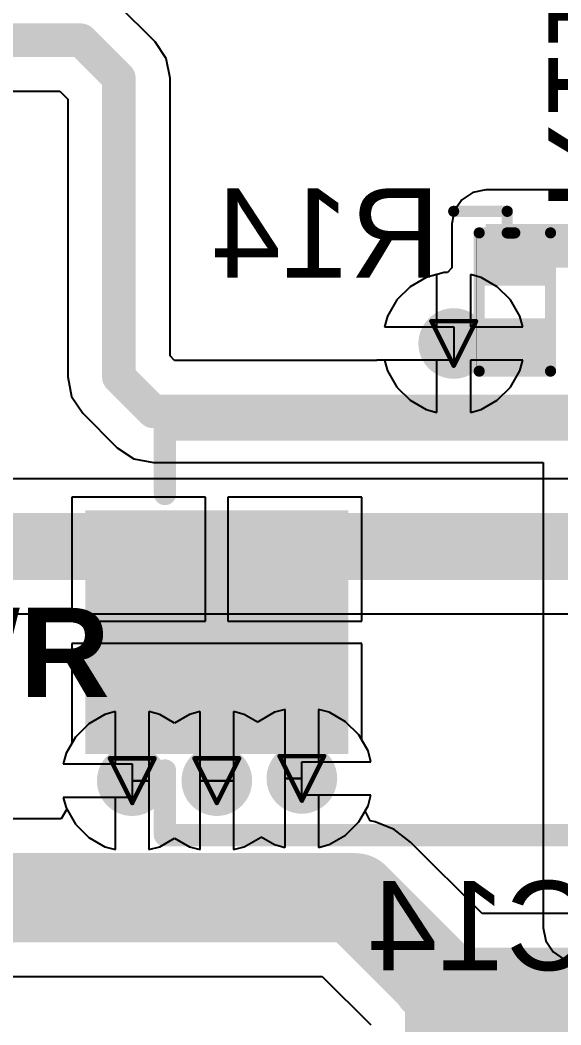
# Model space of a CAD drawing. Header units: inches. Extents: x -21 to 276, y -5 to 220.
# Drawn here: x 4.06 to 10.21, y 33.31 to 44.75 of the extents above; entities that cross this region are included whole.
import ezdxf

# ---------------------------------------------------------------- set-up
doc = ezdxf.new("R2010")
doc.units = ezdxf.units.IN
for name, color, linetype in [('Bottom Layer', 5, 'Continuous'), ('Bottom Overlay', 54, 'Continuous'), ('Bottom Paste', 16, 'Continuous'), ('Bottom Solder', 6, 'Continuous'), ('Drill Drawing', 1, 'Continuous'), ('Ground', 16, 'Continuous'), ('Power + Signal', 76, 'Continuous'), ('Top Layer', 1, 'Continuous'), ('Top Overlay', 2, 'Continuous'), ('Top Solder', 216, 'Continuous'), ('Via Holes', 16, 'Continuous')]:
    doc.layers.add(name, color=color, linetype=linetype)
doc.styles.add('Arial', font='', dxfattribs={"height": 0.2})
doc.styles.add('Arial_Bold', font='', dxfattribs={"height": 0.2})
doc.styles.get('Arial').set_extended_font_data('Arial')
doc.styles.get('Arial_Bold').set_extended_font_data('Arial', bold=True)

# ---------------------------------------------------------------- blocks, each defined once
blk = doc.blocks.new('C____E_B_20')
at = {"layer": 'Bottom Layer'}
for points in [[(-1.395, 1.285), (1.395, 1.285), (1.395, -1.285), (-1.395, -1.285)], [(5.045, 1.285), (7.835, 1.285), (7.835, -1.285), (5.045, -1.285)]]:
    blk.add_hatch(color=5, dxfattribs=at).paths.add_polyline_path(points)
at = {"layer": 'Bottom Paste'}
for points in [[(-1.395, 1.285), (1.395, 1.285), (1.395, -1.285), (-1.395, -1.285)], [(5.045, 1.285), (7.835, 1.285), (7.835, -1.285), (5.045, -1.285)]]:
    blk.add_hatch(color=16, dxfattribs=at).paths.add_polyline_path(points)
at = {"layer": 'Bottom Solder'}
for points in [[(-1.497, 1.387), (1.497, 1.387), (1.497, -1.387), (-1.497, -1.387)], [(4.943, 1.387), (7.937, 1.387), (7.937, -1.387), (4.943, -1.387)]]:
    blk.add_hatch(color=6, dxfattribs=at).paths.add_polyline_path(points)
at = {"layer": 'Bottom Overlay'}
for points in [[(-0.387, 2.311, 0.254, 0.254, 0), (-0.387, 1.575, 0.254, 0.254, 0)], [(7.03, 2.311, 0.254, 0.254, 0), (-0.387, 2.311, 0.254, 0.254, 0)], [(7.03, 2.311, 0.254, 0.254, 0), (7.03, 1.575, 0.254, 0.254, 0)], [(-1.149, -1.549, 0.254, 0.254, 0), (-1.149, -2.286, 0.254, 0.254, 0)], [(-0.387, -1.575, 0.254, 0.254, 0), (-0.387, -2.311, 0.254, 0.254, 0)], [(7.03, -1.575, 0.254, 0.254, 0), (7.03, -2.311, 0.254, 0.254, 0)], [(-0.717, -1.905, 0.254, 0.254, 0), (-1.555, -1.905, 0.254, 0.254, 0)], [(7.03, -2.311, 0.254, 0.254, 0), (-0.387, -2.311, 0.254, 0.254, 0)]]:
    blk.add_lwpolyline(points, format="xyseb", dxfattribs=at)
for points in [[(-0.45, 2.311, 0.127, 0.127, 1), (-0.323, 2.311, 0.127, 0.127, 1)], [(-0.45, 2.311, 0.127, 0.127, 1), (-0.323, 2.311, 0.127, 0.127, 1)], [(6.966, 2.311, 0.127, 0.127, 1), (7.093, 2.311, 0.127, 0.127, 1)], [(6.966, 2.311, 0.127, 0.127, 1), (7.093, 2.311, 0.127, 0.127, 1)], [(-0.45, 1.575, 0.127, 0.127, 1), (-0.323, 1.575, 0.127, 0.127, 1)], [(6.966, 1.575, 0.127, 0.127, 1), (7.093, 1.575, 0.127, 0.127, 1)], [(-1.212, -1.549, 0.127, 0.127, 1), (-1.085, -1.549, 0.127, 0.127, 1)], [(-0.45, -1.575, 0.127, 0.127, 1), (-0.323, -1.575, 0.127, 0.127, 1)], [(6.966, -1.575, 0.127, 0.127, 1), (7.093, -1.575, 0.127, 0.127, 1)], [(-1.619, -1.905, 0.127, 0.127, 1), (-1.492, -1.905, 0.127, 0.127, 1)], [(-0.781, -1.905, 0.127, 0.127, 1), (-0.654, -1.905, 0.127, 0.127, 1)], [(-1.212, -2.286, 0.127, 0.127, 1), (-1.085, -2.286, 0.127, 0.127, 1)], [(-0.45, -2.311, 0.127, 0.127, 1), (-0.323, -2.311, 0.127, 0.127, 1)], [(-0.45, -2.311, 0.127, 0.127, 1), (-0.323, -2.311, 0.127, 0.127, 1)], [(6.966, -2.311, 0.127, 0.127, 1), (7.093, -2.311, 0.127, 0.127, 1)], [(6.966, -2.311, 0.127, 0.127, 1), (7.093, -2.311, 0.127, 0.127, 1)]]:
    blk.add_lwpolyline(points, format="xyseb", close=True, dxfattribs=at)
blk = doc.blocks.new('R___0402_B_114')
at = {"layer": 'Bottom Layer'}
for points in [[(-0.241, 0.318), (-0.241, -0.318), (-0.699, -0.318), (-0.699, 0.318)], [(0.699, 0.318), (0.699, -0.318), (0.241, -0.318), (0.241, 0.318)]]:
    blk.add_hatch(color=5, dxfattribs=at).paths.add_polyline_path(points)
at = {"layer": 'Bottom Paste'}
for points in [[(-0.241, 0.318), (-0.241, -0.318), (-0.699, -0.318), (-0.699, 0.318)], [(0.699, 0.318), (0.699, -0.318), (0.241, -0.318), (0.241, 0.318)]]:
    blk.add_hatch(color=16, dxfattribs=at).paths.add_polyline_path(points)
at = {"layer": 'Bottom Solder'}
for points in [[(-0.186, 0.373), (-0.186, -0.373), (-0.754, -0.373), (-0.754, 0.373)], [(0.754, 0.373), (0.754, -0.373), (0.186, -0.373), (0.186, 0.373)]]:
    blk.add_hatch(color=6, dxfattribs=at).paths.add_polyline_path(points)
at = {"layer": 'Bottom Overlay'}
for points in [[(-0.787, 0.406, 0.127, 0.127, 0), (-0.787, -0.406, 0.127, 0.127, 0)], [(-0.787, 0.406, 0.127, 0.127, 0), (0.787, 0.406, 0.127, 0.127, 0)], [(0.787, 0.406, 0.127, 0.127, 0), (0.787, -0.406, 0.127, 0.127, 0)], [(-0.813, 0.432, 0.00323, 0.00323, 0), (0.813, 0.432, 0.00323, 0.00323, 0)], [(-0.787, -0.406, 0.127, 0.127, 0), (0.787, -0.406, 0.127, 0.127, 0)]]:
    blk.add_lwpolyline(points, format="xyseb", dxfattribs=at)
for points in [[(-0.819, 0.406, 0.0635, 0.0635, 1), (-0.756, 0.406, 0.0635, 0.0635, 1)], [(-0.819, 0.406, 0.0635, 0.0635, 1), (-0.756, 0.406, 0.0635, 0.0635, 1)], [(0.756, 0.406, 0.0635, 0.0635, 1), (0.819, 0.406, 0.0635, 0.0635, 1)], [(0.756, 0.406, 0.0635, 0.0635, 1), (0.819, 0.406, 0.0635, 0.0635, 1)], [(-0.814, 0.432, 0.00161, 0.00161, 1), (-0.812, 0.432, 0.00161, 0.00161, 1)], [(0.812, 0.432, 0.00161, 0.00161, 1), (0.814, 0.432, 0.00161, 0.00161, 1)], [(-0.819, -0.406, 0.0635, 0.0635, 1), (-0.756, -0.406, 0.0635, 0.0635, 1)], [(-0.819, -0.406, 0.0635, 0.0635, 1), (-0.756, -0.406, 0.0635, 0.0635, 1)], [(0.756, -0.406, 0.0635, 0.0635, 1), (0.819, -0.406, 0.0635, 0.0635, 1)], [(0.756, -0.406, 0.0635, 0.0635, 1), (0.819, -0.406, 0.0635, 0.0635, 1)]]:
    blk.add_lwpolyline(points, format="xyseb", close=True, dxfattribs=at)

msp = doc.modelspace()

# ---------------------------------------------------------------- hatches: boundary and pattern name
at = {"layer": 'Bottom Layer'}
msp.add_hatch(color=5, dxfattribs=at).paths.add_polyline_path([(9.357, 41.935), (12.137, 41.935), (12.137, 42.433), (9.357, 42.433)])
h = msp.add_hatch(color=5, dxfattribs=at)
edge = h.paths.add_edge_path()
edge.add_arc((8.992, 41.072), 0.3, 0, 360)
h = msp.add_hatch(color=5, dxfattribs=at)
edge = h.paths.add_edge_path()
edge.add_arc((5.334, 36.093), 0.3, 0, 360)
h = msp.add_hatch(color=5, dxfattribs=at)
edge = h.paths.add_edge_path()
edge.add_arc((6.296, 36.093), 0.3, 0, 360)
h = msp.add_hatch(color=5, dxfattribs=at)
edge = h.paths.add_edge_path()
edge.add_arc((7.264, 36.119), 0.3, 0, 360)
at = {"layer": 'Bottom Solder'}
h = msp.add_hatch(color=6, dxfattribs=at)
edge = h.paths.add_edge_path()
edge.add_arc((8.992, 41.072), 0.402, 0, 360)
h = msp.add_hatch(color=6, dxfattribs=at)
edge = h.paths.add_edge_path()
edge.add_arc((7.264, 36.119), 0.402, 0, 360)
h = msp.add_hatch(color=6, dxfattribs=at)
edge = h.paths.add_edge_path()
edge.add_arc((5.334, 36.093), 0.402, 0, 360)
h = msp.add_hatch(color=6, dxfattribs=at)
edge = h.paths.add_edge_path()
edge.add_arc((6.296, 36.093), 0.402, 0, 360)
at = {"layer": 'Ground'}
h = msp.add_hatch(color=16, dxfattribs=at)
edge = h.paths.add_edge_path()
edge.add_arc((8.992, 41.072), 0.3, 0, 360)
h = msp.add_hatch(color=16, dxfattribs=at)
edge = h.paths.add_edge_path()
edge.add_arc((5.334, 36.093), 0.3, 0, 360)
h = msp.add_hatch(color=16, dxfattribs=at)
edge = h.paths.add_edge_path()
edge.add_arc((6.296, 36.093), 0.3, 0, 360)
h = msp.add_hatch(color=16, dxfattribs=at)
edge = h.paths.add_edge_path()
edge.add_arc((7.264, 36.119), 0.3, 0, 360)
at = {"layer": 'Power + Signal'}
h = msp.add_hatch(color=76, dxfattribs=at)
edge = h.paths.add_edge_path()
edge.add_arc((8.992, 41.072), 0.3, 0, 360)
h = msp.add_hatch(color=76, dxfattribs=at)
edge = h.paths.add_edge_path()
edge.add_arc((5.334, 36.093), 0.3, 0, 360)
h = msp.add_hatch(color=76, dxfattribs=at)
edge = h.paths.add_edge_path()
edge.add_arc((6.296, 36.093), 0.3, 0, 360)
h = msp.add_hatch(color=76, dxfattribs=at)
edge = h.paths.add_edge_path()
edge.add_arc((7.264, 36.119), 0.3, 0, 360)
at = {"layer": 'Top Layer'}
h = msp.add_hatch(color=1, dxfattribs=at)
edge = h.paths.add_edge_path()
edge.add_arc((8.992, 41.072), 0.3, 0, 360)
h = msp.add_hatch(color=1, dxfattribs=at)
edge = h.paths.add_edge_path()
edge.add_arc((5.334, 36.093), 0.3, 0, 360)
h = msp.add_hatch(color=1, dxfattribs=at)
edge = h.paths.add_edge_path()
edge.add_arc((6.296, 36.093), 0.3, 0, 360)
h = msp.add_hatch(color=1, dxfattribs=at)
edge = h.paths.add_edge_path()
edge.add_arc((7.264, 36.119), 0.3, 0, 360)
msp.add_hatch(color=1, dxfattribs=at).paths.add_polyline_path([(8.437, 24.486), (12.198, 24.486), (12.198, 34.19), (8.437, 34.19)])
at = {"layer": 'Top Solder'}
h = msp.add_hatch(color=216, dxfattribs=at)
edge = h.paths.add_edge_path()
edge.add_arc((8.992, 41.072), 0.402, 0, 360)
h = msp.add_hatch(color=216, dxfattribs=at)
edge = h.paths.add_edge_path()
edge.add_arc((7.264, 36.119), 0.402, 0, 360)
h = msp.add_hatch(color=216, dxfattribs=at)
edge = h.paths.add_edge_path()
edge.add_arc((5.334, 36.093), 0.402, 0, 360)
h = msp.add_hatch(color=216, dxfattribs=at)
edge = h.paths.add_edge_path()
edge.add_arc((6.296, 36.093), 0.402, 0, 360)
at = {"layer": 'Via Holes'}
h = msp.add_hatch(color=7, dxfattribs=at)
edge = h.paths.add_edge_path()
edge.add_arc((8.992, 41.072), 0.15, 0, 360)
h = msp.add_hatch(color=7, dxfattribs=at)
edge = h.paths.add_edge_path()
edge.add_arc((5.334, 36.093), 0.15, 0, 360)
h = msp.add_hatch(color=7, dxfattribs=at)
edge = h.paths.add_edge_path()
edge.add_arc((6.296, 36.093), 0.15, 0, 360)
h = msp.add_hatch(color=7, dxfattribs=at)
edge = h.paths.add_edge_path()
edge.add_arc((7.264, 36.119), 0.15, 0, 360)

# ---------------------------------------------------------------- linework, layer by layer
at = {"layer": 'Bottom Layer'}
for p, q in [((5.594, 44.506), (5.162, 44.938)), ((5.72, 44.317), (5.594, 44.506)), ((5.764, 44.094), (5.72, 44.317)), ((5.764, 40.932), (5.764, 44.094)), ((-1.285, 43.944), (4.508, 43.944)), ((4.508, 43.944), (4.599, 43.853)), ((4.599, 43.853), (4.599, 40.691)), ((9.357, 42.821), (9.209, 42.791)), ((11.036, 42.821), (9.357, 42.821)), ((9.083, 42.707), (9.026, 42.623)), ((9.209, 42.791), (9.083, 42.707)), ((9.026, 42.623), (8.989, 42.623)), ((8.989, 42.623), (8.989, 42.534)), ((8.989, 42.534), (8.969, 42.433)), ((8.969, 42.433), (8.969, 41.935)), ((8.969, 41.935), (8.923, 41.88)), ((8.68, 41.825), (8.495, 41.718)), ((8.885, 41.88), (8.68, 41.825)), ((8.923, 41.88), (8.885, 41.88)), ((8.495, 41.718), (8.345, 41.568)), ((8.345, 41.568), (8.239, 41.384)), ((8.239, 41.384), (8.206, 41.262)), ((8.206, 41.262), (8.992, 41.262)), ((8.992, 41.262), (8.992, 40.881)), ((5.816, 40.88), (5.764, 40.932)), ((8.118, 40.88), (5.816, 40.88)), ((8.119, 40.881), (8.118, 40.88)), ((8.992, 40.881), (8.119, 40.881)), ((4.599, 40.691), (4.643, 40.468)), ((4.643, 40.468), (4.77, 40.279)), ((4.77, 40.279), (5.163, 39.885)), ((5.163, 39.885), (5.352, 39.759)), ((5.352, 39.759), (5.575, 39.715)), ((5.575, 39.715), (10.01, 39.715)), ((10.01, 39.715), (10.01, 35.712)), ((6.169, 39.322), (4.647, 39.322)), ((4.647, 39.322), (4.647, 37.91)), ((6.169, 37.91), (6.169, 39.322)), ((7.945, 39.322), (6.423, 39.322)), ((6.423, 39.322), (6.423, 37.91)), ((7.945, 37.91), (7.945, 39.322)), ((4.647, 37.91), (6.169, 37.91)), ((6.423, 37.91), (7.945, 37.91)), ((6.296, 37.656), (4.647, 37.656)), ((4.647, 37.656), (4.647, 36.52)), ((7.945, 37.656), (6.296, 37.656)), ((7.945, 36.556), (7.945, 37.656)), ((4.647, 36.52), (4.581, 36.405)), ((8.017, 36.431), (7.945, 36.556)), ((4.581, 36.405), (4.549, 36.284)), ((8.05, 36.309), (8.017, 36.431)), ((4.549, 36.284), (5.334, 36.284)), ((5.334, 36.284), (5.334, 36.093)), ((7.264, 36.119), (7.264, 36.309)), ((7.264, 36.309), (8.05, 36.309)), ((5.334, 36.093), (5.524, 36.093)), ((5.524, 36.093), (5.524, 35.308)), ((6.106, 35.308), (6.106, 36.093)), ((6.106, 36.093), (6.487, 36.093)), ((6.487, 36.093), (6.487, 35.308)), ((7.074, 35.333), (7.074, 36.119)), ((7.074, 36.119), (7.264, 36.119)), ((5.144, 35.903), (4.549, 35.903)), ((4.549, 35.903), (4.581, 35.782)), ((5.144, 35.308), (5.144, 35.903)), ((8.05, 35.928), (7.455, 35.928)), ((7.455, 35.928), (7.455, 35.333)), ((8.017, 35.807), (8.05, 35.928)), ((4.581, 35.782), (4.687, 35.597)), ((7.911, 35.623), (8.017, 35.807)), ((10.01, 35.712), (10.01, 34.417)), ((4.687, 35.597), (4.838, 35.447)), ((7.761, 35.472), (7.911, 35.623)), ((4.838, 35.447), (5.022, 35.34)), ((5.646, 35.34), (5.815, 35.438)), ((5.815, 35.438), (5.984, 35.34)), ((6.608, 35.34), (6.792, 35.447)), ((6.792, 35.447), (6.8, 35.454)), ((6.8, 35.454), (6.953, 35.366)), ((6.953, 35.366), (7.074, 35.333)), ((7.455, 35.333), (7.576, 35.366)), ((7.576, 35.366), (7.761, 35.472)), ((5.022, 35.34), (5.144, 35.308)), ((5.524, 35.308), (5.646, 35.34)), ((5.984, 35.34), (6.106, 35.308)), ((6.487, 35.308), (6.608, 35.34)), ((10.01, 34.417), (10.04, 34.268)), ((10.04, 34.268), (10.124, 34.142)), ((10.124, 34.142), (10.25, 34.058))]:
    msp.add_line(p, q, dxfattribs=at)
for points in [[(-1.644, 44.526, 0.381, 0.381, 0), (4.75, 44.526, 0.381, 0.381, 0)], [(4.75, 44.526, 0.381, 0.381, 0), (5.182, 44.094, 0.381, 0.381, 0)], [(5.182, 40.691, 0.381, 0.381, 0), (5.182, 44.094, 0.381, 0.381, 0)], [(8.993, 41.073, 0.406, 0.406, 0), (9.687, 41.073, 0.406, 0.406, 0)], [(8.992, 41.072, 0.254, 0.254, 0), (8.993, 41.073, 0.254, 0.254, 0)], [(9.687, 41.073, 0.254, 0.254, 0), (9.688, 41.074, 0.254, 0.254, 0)], [(5.182, 40.691, 0.381, 0.381, 0), (5.575, 40.297, 0.381, 0.381, 0)], [(5.575, 40.297, 0.381, 0.381, 0), (10.526, 40.297, 0.381, 0.381, 0)], [(5.334, 36.821, 0.254, 0.254, 0), (6.296, 37.783, 0.254, 0.254, 0)], [(6.296, 36.093, 0.254, 0.254, 0), (6.296, 37.783, 0.254, 0.254, 0)], [(6.296, 37.783, 0.254, 0.254, 0), (7.264, 36.814, 0.254, 0.254, 0)], [(5.334, 36.093, 0.254, 0.254, 0), (5.334, 36.821, 0.254, 0.254, 0)], [(7.264, 36.119, 0.254, 0.254, 0), (7.264, 36.814, 0.254, 0.254, 0)]]:
    msp.add_lwpolyline(points, format="xyseb", dxfattribs=at)
for points in [[(4.655, 44.526, 0.191, 0.191, 1), (4.845, 44.526, 0.191, 0.191, 1)], [(4.655, 44.526, 0.191, 0.191, 1), (4.845, 44.526, 0.191, 0.191, 1)], [(5.086, 44.094, 0.191, 0.191, 1), (5.277, 44.094, 0.191, 0.191, 1)], [(5.086, 44.094, 0.191, 0.191, 1), (5.277, 44.094, 0.191, 0.191, 1)], [(8.891, 41.073, 0.203, 0.203, 1), (9.094, 41.073, 0.203, 0.203, 1)], [(8.928, 41.072, 0.127, 0.127, 1), (9.055, 41.072, 0.127, 0.127, 1)], [(8.929, 41.073, 0.127, 0.127, 1), (9.056, 41.073, 0.127, 0.127, 1)], [(9.585, 41.073, 0.203, 0.203, 1), (9.788, 41.073, 0.203, 0.203, 1)], [(9.623, 41.073, 0.127, 0.127, 1), (9.75, 41.073, 0.127, 0.127, 1)], [(9.624, 41.074, 0.127, 0.127, 1), (9.751, 41.074, 0.127, 0.127, 1)], [(5.086, 40.691, 0.191, 0.191, 1), (5.277, 40.691, 0.191, 0.191, 1)], [(5.086, 40.691, 0.191, 0.191, 1), (5.277, 40.691, 0.191, 0.191, 1)], [(5.48, 40.297, 0.191, 0.191, 1), (5.67, 40.297, 0.191, 0.191, 1)], [(5.48, 40.297, 0.191, 0.191, 1), (5.67, 40.297, 0.191, 0.191, 1)], [(6.233, 37.783, 0.127, 0.127, 1), (6.36, 37.783, 0.127, 0.127, 1)], [(6.233, 37.783, 0.127, 0.127, 1), (6.36, 37.783, 0.127, 0.127, 1)], [(6.233, 37.783, 0.127, 0.127, 1), (6.36, 37.783, 0.127, 0.127, 1)], [(5.27, 36.821, 0.127, 0.127, 1), (5.397, 36.821, 0.127, 0.127, 1)], [(5.27, 36.821, 0.127, 0.127, 1), (5.397, 36.821, 0.127, 0.127, 1)], [(7.201, 36.814, 0.127, 0.127, 1), (7.328, 36.814, 0.127, 0.127, 1)], [(7.201, 36.814, 0.127, 0.127, 1), (7.328, 36.814, 0.127, 0.127, 1)], [(5.27, 36.093, 0.127, 0.127, 1), (5.397, 36.093, 0.127, 0.127, 1)], [(6.233, 36.093, 0.127, 0.127, 1), (6.36, 36.093, 0.127, 0.127, 1)], [(7.201, 36.119, 0.127, 0.127, 1), (7.328, 36.119, 0.127, 0.127, 1)]]:
    msp.add_lwpolyline(points, format="xyseb", close=True, dxfattribs=at)
at = {"layer": 'Bottom Overlay'}
for points in [[(8.992, 42.577, 0.127, 0.127, 0), (9.601, 42.577, 0.127, 0.127, 0)], [(9.601, 42.331, 0.127, 0.127, 0), (9.601, 42.577, 0.127, 0.127, 0)], [(9.601, 42.331, 0.127, 0.127, 0), (9.688, 42.331, 0.127, 0.127, 0)]]:
    msp.add_lwpolyline(points, format="xyseb", dxfattribs=at)
for points in [[(8.96, 42.577, 0.0635, 0.0635, 1), (9.023, 42.577, 0.0635, 0.0635, 1)], [(9.569, 42.577, 0.0635, 0.0635, 1), (9.633, 42.577, 0.0635, 0.0635, 1)], [(9.569, 42.577, 0.0635, 0.0635, 1), (9.633, 42.577, 0.0635, 0.0635, 1)], [(9.569, 42.331, 0.0635, 0.0635, 1), (9.633, 42.331, 0.0635, 0.0635, 1)], [(9.569, 42.331, 0.0635, 0.0635, 1), (9.633, 42.331, 0.0635, 0.0635, 1)], [(9.656, 42.331, 0.0635, 0.0635, 1), (9.719, 42.331, 0.0635, 0.0635, 1)]]:
    msp.add_lwpolyline(points, format="xyseb", close=True, dxfattribs=at)
at = {"layer": 'Drill Drawing'}
for points in [[(8.738, 41.326, 0.0508, 0.0508, 0), (9.246, 41.326, 0.0508, 0.0508, 0)], [(8.738, 41.326, 0.0508, 0.0508, 0), (8.992, 40.818, 0.0508, 0.0508, 0)], [(8.992, 40.818, 0.0508, 0.0508, 0), (9.246, 41.326, 0.0508, 0.0508, 0)], [(7.01, 36.373, 0.0508, 0.0508, 0), (7.518, 36.373, 0.0508, 0.0508, 0)], [(7.01, 36.373, 0.0508, 0.0508, 0), (7.264, 35.865, 0.0508, 0.0508, 0)], [(7.264, 35.865, 0.0508, 0.0508, 0), (7.518, 36.373, 0.0508, 0.0508, 0)], [(5.08, 36.347, 0.0508, 0.0508, 0), (5.588, 36.347, 0.0508, 0.0508, 0)], [(5.08, 36.347, 0.0508, 0.0508, 0), (5.334, 35.839, 0.0508, 0.0508, 0)], [(5.334, 35.839, 0.0508, 0.0508, 0), (5.588, 36.347, 0.0508, 0.0508, 0)], [(6.042, 36.347, 0.0508, 0.0508, 0), (6.55, 36.347, 0.0508, 0.0508, 0)], [(6.042, 36.347, 0.0508, 0.0508, 0), (6.296, 35.839, 0.0508, 0.0508, 0)], [(6.296, 35.839, 0.0508, 0.0508, 0), (6.55, 36.347, 0.0508, 0.0508, 0)]]:
    msp.add_lwpolyline(points, format="xyseb", dxfattribs=at)
for points in [[(8.725, 41.326, 0.0254, 0.0254, 1), (8.75, 41.326, 0.0254, 0.0254, 1)], [(8.725, 41.326, 0.0254, 0.0254, 1), (8.75, 41.326, 0.0254, 0.0254, 1)], [(9.233, 41.326, 0.0254, 0.0254, 1), (9.258, 41.326, 0.0254, 0.0254, 1)], [(9.233, 41.326, 0.0254, 0.0254, 1), (9.258, 41.326, 0.0254, 0.0254, 1)], [(8.979, 40.818, 0.0254, 0.0254, 1), (9.004, 40.818, 0.0254, 0.0254, 1)], [(8.979, 40.818, 0.0254, 0.0254, 1), (9.004, 40.818, 0.0254, 0.0254, 1)], [(6.998, 36.373, 0.0254, 0.0254, 1), (7.023, 36.373, 0.0254, 0.0254, 1)], [(6.998, 36.373, 0.0254, 0.0254, 1), (7.023, 36.373, 0.0254, 0.0254, 1)], [(7.506, 36.373, 0.0254, 0.0254, 1), (7.531, 36.373, 0.0254, 0.0254, 1)], [(7.506, 36.373, 0.0254, 0.0254, 1), (7.531, 36.373, 0.0254, 0.0254, 1)], [(5.067, 36.347, 0.0254, 0.0254, 1), (5.093, 36.347, 0.0254, 0.0254, 1)], [(5.067, 36.347, 0.0254, 0.0254, 1), (5.093, 36.347, 0.0254, 0.0254, 1)], [(5.575, 36.347, 0.0254, 0.0254, 1), (5.601, 36.347, 0.0254, 0.0254, 1)], [(5.575, 36.347, 0.0254, 0.0254, 1), (5.601, 36.347, 0.0254, 0.0254, 1)], [(6.029, 36.347, 0.0254, 0.0254, 1), (6.055, 36.347, 0.0254, 0.0254, 1)], [(6.029, 36.347, 0.0254, 0.0254, 1), (6.055, 36.347, 0.0254, 0.0254, 1)], [(6.537, 36.347, 0.0254, 0.0254, 1), (6.563, 36.347, 0.0254, 0.0254, 1)], [(6.537, 36.347, 0.0254, 0.0254, 1), (6.563, 36.347, 0.0254, 0.0254, 1)], [(5.321, 35.839, 0.0254, 0.0254, 1), (5.347, 35.839, 0.0254, 0.0254, 1)], [(5.321, 35.839, 0.0254, 0.0254, 1), (5.347, 35.839, 0.0254, 0.0254, 1)], [(6.283, 35.839, 0.0254, 0.0254, 1), (6.309, 35.839, 0.0254, 0.0254, 1)], [(6.283, 35.839, 0.0254, 0.0254, 1), (6.309, 35.839, 0.0254, 0.0254, 1)], [(7.252, 35.865, 0.0254, 0.0254, 1), (7.277, 35.865, 0.0254, 0.0254, 1)], [(7.252, 35.865, 0.0254, 0.0254, 1), (7.277, 35.865, 0.0254, 0.0254, 1)]]:
    msp.add_lwpolyline(points, format="xyseb", close=True, dxfattribs=at)
at = {"layer": 'Ground'}
for p, q in [((8.68, 41.825), (8.495, 41.718)), ((8.801, 41.857), (8.68, 41.825)), ((8.801, 41.262), (8.801, 41.857)), ((9.303, 41.825), (9.182, 41.857)), ((9.182, 41.857), (9.182, 41.262)), ((9.488, 41.718), (9.303, 41.825)), ((8.495, 41.718), (8.345, 41.568)), ((9.638, 41.568), (9.488, 41.718)), ((8.345, 41.568), (8.239, 41.384)), ((9.745, 41.384), (9.638, 41.568)), ((8.239, 41.384), (8.206, 41.262)), ((9.777, 41.262), (9.745, 41.384)), ((8.206, 41.262), (8.801, 41.262)), ((9.182, 41.262), (9.777, 41.262)), ((8.801, 40.881), (8.206, 40.881)), ((8.206, 40.881), (8.239, 40.76)), ((8.801, 40.286), (8.801, 40.881)), ((9.777, 40.881), (9.182, 40.881)), ((9.182, 40.881), (9.182, 40.286)), ((9.745, 40.76), (9.777, 40.881)), ((8.239, 40.76), (8.345, 40.576)), ((9.638, 40.576), (9.745, 40.76)), ((8.345, 40.576), (8.495, 40.425)), ((9.488, 40.425), (9.638, 40.576)), ((8.495, 40.425), (8.68, 40.319)), ((9.303, 40.319), (9.488, 40.425)), ((8.68, 40.319), (8.801, 40.286)), ((9.182, 40.286), (9.303, 40.319)), ((5.144, 36.879), (5.022, 36.846)), ((5.144, 36.284), (5.144, 36.879)), ((5.646, 36.846), (5.524, 36.879)), ((5.524, 36.879), (5.524, 36.093)), ((6.106, 36.879), (5.984, 36.846)), ((6.106, 36.093), (6.106, 36.879)), ((6.608, 36.846), (6.487, 36.879)), ((6.487, 36.879), (6.487, 36.093)), ((6.953, 36.872), (6.768, 36.765)), ((7.074, 36.904), (6.953, 36.872)), ((7.074, 36.119), (7.074, 36.904)), ((7.576, 36.872), (7.455, 36.904)), ((7.455, 36.904), (7.455, 36.309)), ((7.761, 36.765), (7.576, 36.872)), ((4.838, 36.74), (4.687, 36.59)), ((5.022, 36.846), (4.838, 36.74)), ((5.815, 36.749), (5.646, 36.846)), ((5.984, 36.846), (5.815, 36.749)), ((6.761, 36.758), (6.608, 36.846)), ((6.768, 36.765), (6.761, 36.758)), ((7.911, 36.615), (7.761, 36.765)), ((4.687, 36.59), (4.581, 36.405)), ((8.017, 36.431), (7.911, 36.615)), ((4.581, 36.405), (4.549, 36.284)), ((8.05, 36.309), (8.017, 36.431)), ((4.549, 36.284), (5.144, 36.284)), ((7.455, 36.309), (8.05, 36.309)), ((5.524, 36.093), (5.524, 35.308)), ((6.106, 35.308), (6.106, 36.093)), ((6.487, 36.093), (6.487, 35.308)), ((7.074, 35.333), (7.074, 36.119)), ((5.144, 35.903), (4.549, 35.903)), ((4.549, 35.903), (4.581, 35.782)), ((5.144, 35.308), (5.144, 35.903)), ((8.05, 35.928), (7.455, 35.928)), ((7.455, 35.928), (7.455, 35.333)), ((8.017, 35.807), (8.05, 35.928)), ((4.581, 35.782), (4.687, 35.597)), ((7.911, 35.623), (8.017, 35.807)), ((4.687, 35.597), (4.838, 35.447)), ((7.761, 35.472), (7.911, 35.623)), ((4.838, 35.447), (5.022, 35.34)), ((5.646, 35.34), (5.815, 35.438)), ((5.815, 35.438), (5.984, 35.34)), ((6.608, 35.34), (6.792, 35.447)), ((6.792, 35.447), (6.8, 35.454)), ((6.8, 35.454), (6.953, 35.366)), ((6.953, 35.366), (7.074, 35.333)), ((7.455, 35.333), (7.576, 35.366)), ((7.576, 35.366), (7.761, 35.472)), ((5.022, 35.34), (5.144, 35.308)), ((5.524, 35.308), (5.646, 35.34)), ((5.984, 35.34), (6.106, 35.308)), ((6.487, 35.308), (6.608, 35.34))]:
    msp.add_line(p, q, dxfattribs=at)
at = {"layer": 'Power + Signal'}
for p, q in [((8.68, 41.825), (8.495, 41.718)), ((8.801, 41.857), (8.68, 41.825)), ((8.801, 41.262), (8.801, 41.857)), ((9.303, 41.825), (9.182, 41.857)), ((9.182, 41.857), (9.182, 41.262)), ((9.488, 41.718), (9.303, 41.825)), ((8.495, 41.718), (8.345, 41.568)), ((9.638, 41.568), (9.488, 41.718)), ((8.345, 41.568), (8.239, 41.384)), ((9.745, 41.384), (9.638, 41.568)), ((8.239, 41.384), (8.206, 41.262)), ((9.777, 41.262), (9.745, 41.384)), ((8.206, 41.262), (8.801, 41.262)), ((9.182, 41.262), (9.777, 41.262)), ((8.801, 40.881), (8.206, 40.881)), ((8.206, 40.881), (8.239, 40.76)), ((8.801, 40.286), (8.801, 40.881)), ((9.777, 40.881), (9.182, 40.881)), ((9.182, 40.881), (9.182, 40.286)), ((9.745, 40.76), (9.777, 40.881)), ((8.239, 40.76), (8.345, 40.576)), ((9.638, 40.576), (9.745, 40.76)), ((8.345, 40.576), (8.495, 40.425)), ((9.488, 40.425), (9.638, 40.576)), ((8.495, 40.425), (8.68, 40.319)), ((9.303, 40.319), (9.488, 40.425)), ((8.68, 40.319), (8.801, 40.286)), ((9.182, 40.286), (9.303, 40.319)), ((12.639, 39.529), (0.712, 39.529)), ((0.394, 37.992), (12.958, 37.992)), ((5.144, 36.879), (5.022, 36.846)), ((5.144, 36.284), (5.144, 36.879)), ((5.646, 36.846), (5.524, 36.879)), ((5.524, 36.879), (5.524, 36.093)), ((6.106, 36.879), (5.984, 36.846)), ((6.106, 36.093), (6.106, 36.879)), ((6.608, 36.846), (6.487, 36.879)), ((6.487, 36.879), (6.487, 36.093)), ((6.953, 36.872), (6.768, 36.765)), ((7.074, 36.904), (6.953, 36.872)), ((7.074, 36.119), (7.074, 36.904)), ((7.576, 36.872), (7.455, 36.904)), ((7.455, 36.904), (7.455, 36.309)), ((7.761, 36.765), (7.576, 36.872)), ((4.838, 36.74), (4.687, 36.59)), ((5.022, 36.846), (4.838, 36.74)), ((5.815, 36.749), (5.646, 36.846)), ((5.984, 36.846), (5.815, 36.749)), ((6.761, 36.758), (6.608, 36.846)), ((6.768, 36.765), (6.761, 36.758)), ((7.911, 36.615), (7.761, 36.765)), ((4.687, 36.59), (4.581, 36.405)), ((8.017, 36.431), (7.911, 36.615)), ((4.581, 36.405), (4.549, 36.284)), ((8.05, 36.309), (8.017, 36.431)), ((4.549, 36.284), (5.144, 36.284)), ((7.455, 36.309), (8.05, 36.309)), ((5.524, 36.093), (5.524, 35.308)), ((6.106, 35.308), (6.106, 36.093)), ((6.487, 36.093), (6.487, 35.308)), ((7.074, 35.333), (7.074, 36.119)), ((5.144, 35.903), (4.549, 35.903)), ((4.549, 35.903), (4.581, 35.782)), ((5.144, 35.308), (5.144, 35.903)), ((8.05, 35.928), (7.455, 35.928)), ((7.455, 35.928), (7.455, 35.333)), ((8.017, 35.807), (8.05, 35.928)), ((4.581, 35.782), (4.687, 35.597)), ((7.911, 35.623), (8.017, 35.807)), ((4.687, 35.597), (4.838, 35.447)), ((7.761, 35.472), (7.911, 35.623)), ((4.838, 35.447), (5.022, 35.34)), ((5.646, 35.34), (5.815, 35.438)), ((5.815, 35.438), (5.984, 35.34)), ((6.608, 35.34), (6.792, 35.447)), ((6.792, 35.447), (6.8, 35.454)), ((6.8, 35.454), (6.953, 35.366)), ((6.953, 35.366), (7.074, 35.333)), ((7.455, 35.333), (7.576, 35.366)), ((7.576, 35.366), (7.761, 35.472)), ((5.022, 35.34), (5.144, 35.308)), ((5.524, 35.308), (5.646, 35.34)), ((5.984, 35.34), (6.106, 35.308)), ((6.487, 35.308), (6.608, 35.34))]:
    msp.add_line(p, q, dxfattribs=at)
msp.add_lwpolyline([(0.394, 38.76, 0.762, 0.762, 0), (12.958, 38.76, 0.762, 0.762, 0)], format="xyseb", dxfattribs=at)
at = {"layer": 'Top Layer'}
for p, q in [((8.68, 41.825), (8.495, 41.718)), ((8.801, 41.857), (8.68, 41.825)), ((8.801, 41.262), (8.801, 41.857)), ((9.303, 41.825), (9.182, 41.857)), ((9.182, 41.857), (9.182, 41.262)), ((9.488, 41.718), (9.303, 41.825)), ((8.495, 41.718), (8.345, 41.568)), ((9.638, 41.568), (9.488, 41.718)), ((8.345, 41.568), (8.239, 41.384)), ((9.745, 41.384), (9.638, 41.568)), ((8.239, 41.384), (8.206, 41.262)), ((9.777, 41.262), (9.745, 41.384)), ((8.206, 41.262), (8.801, 41.262)), ((9.182, 41.262), (9.777, 41.262)), ((8.801, 40.881), (8.206, 40.881)), ((8.206, 40.881), (8.239, 40.76)), ((8.801, 40.286), (8.801, 40.881)), ((9.777, 40.881), (9.182, 40.881)), ((9.182, 40.881), (9.182, 40.286)), ((9.745, 40.76), (9.777, 40.881)), ((8.239, 40.76), (8.345, 40.576)), ((9.638, 40.576), (9.745, 40.76)), ((8.345, 40.576), (8.495, 40.425)), ((9.488, 40.425), (9.638, 40.576)), ((8.495, 40.425), (8.68, 40.319)), ((9.303, 40.319), (9.488, 40.425)), ((8.68, 40.319), (8.801, 40.286)), ((9.182, 40.286), (9.303, 40.319)), ((5.144, 36.879), (5.022, 36.846)), ((5.144, 36.284), (5.144, 36.879)), ((5.646, 36.846), (5.524, 36.879)), ((5.524, 36.879), (5.524, 36.093)), ((6.106, 36.879), (5.984, 36.846)), ((6.106, 36.093), (6.106, 36.879)), ((6.608, 36.846), (6.487, 36.879)), ((6.487, 36.879), (6.487, 36.093)), ((6.953, 36.872), (6.768, 36.765)), ((7.074, 36.904), (6.953, 36.872)), ((7.074, 36.119), (7.074, 36.904)), ((7.576, 36.872), (7.455, 36.904)), ((7.455, 36.904), (7.455, 36.309)), ((7.761, 36.765), (7.576, 36.872)), ((4.838, 36.74), (4.687, 36.59)), ((5.022, 36.846), (4.838, 36.74)), ((5.815, 36.749), (5.646, 36.846)), ((5.984, 36.846), (5.815, 36.749)), ((6.761, 36.758), (6.608, 36.846)), ((6.768, 36.765), (6.761, 36.758)), ((7.911, 36.615), (7.761, 36.765)), ((4.687, 36.59), (4.581, 36.405)), ((8.017, 36.431), (7.911, 36.615)), ((4.581, 36.405), (4.549, 36.284)), ((8.05, 36.309), (8.017, 36.431)), ((4.549, 36.284), (5.144, 36.284)), ((7.455, 36.309), (8.05, 36.309)), ((5.524, 36.093), (5.334, 36.093)), ((5.334, 36.093), (5.334, 35.903)), ((6.487, 36.093), (6.106, 36.093)), ((7.264, 36.119), (7.074, 36.119)), ((7.264, 35.928), (7.264, 36.119)), ((5.334, 35.903), (4.549, 35.903)), ((4.549, 35.903), (4.581, 35.782)), ((8.05, 35.928), (7.264, 35.928)), ((8.017, 35.807), (8.05, 35.928)), ((4.59, 35.767), (4.526, 35.657)), ((4.581, 35.782), (4.59, 35.767)), ((7.983, 35.748), (8.017, 35.807)), ((8.04, 35.634), (7.983, 35.748)), ((4.526, 35.657), (-1.143, 35.657)), ((8.1, 35.626), (8.04, 35.634)), ((8.316, 35.537), (8.1, 35.626)), ((8.502, 35.394), (8.316, 35.537)), ((9.317, 34.579), (8.502, 35.394)), ((11.474, 34.579), (9.317, 34.579)), ((-1.143, 33.864), (7.496, 33.864)), ((7.496, 33.864), (8.049, 33.311))]:
    msp.add_line(p, q, dxfattribs=at)
for points in [[(-1.143, 34.76, 1.016, 1.016, 0), (7.868, 34.76, 1.016, 1.016, 0)], [(7.868, 34.76, 1.016, 1.016, 0), (8.791, 33.836, 1.016, 1.016, 0)], [(8.791, 33.82, 1.016, 1.016, 0), (8.791, 33.836, 1.016, 1.016, 0)]]:
    msp.add_lwpolyline(points, format="xyseb", dxfattribs=at)
for points in [[(7.614, 34.76, 0.508, 0.508, 1), (8.122, 34.76, 0.508, 0.508, 1)], [(7.614, 34.76, 0.508, 0.508, 1), (8.122, 34.76, 0.508, 0.508, 1)], [(8.537, 33.836, 0.508, 0.508, 1), (9.045, 33.836, 0.508, 0.508, 1)], [(8.537, 33.836, 0.508, 0.508, 1), (9.045, 33.836, 0.508, 0.508, 1)], [(8.537, 33.82, 0.508, 0.508, 1), (9.045, 33.82, 0.508, 0.508, 1)]]:
    msp.add_lwpolyline(points, format="xyseb", close=True, dxfattribs=at)

# ---------------------------------------------------------------- block references
for name, p, rotation in [('R___0402_B_114', (9.688, 41.544), 90), ('C____E_B_20', (12.736, 37.783), 180)]:
    msp.add_blockref(name, p, dxfattribs=dict(rotation=rotation))

# ---------------------------------------------------------------- texts
at = {"layer": 'Bottom Overlay', "style": 'Arial', "text_generation_flag": 2}
msp.add_text('R11', height=1.016, rotation=270, dxfattribs=at).set_placement((10.069, 42.577))
for s, p in [('R14', (8.839, 41.823)), ('C14', (10.617, 33.935))]:
    msp.add_text(s, height=1.016, dxfattribs=at).set_placement(p)
at = {"layer": 'Top Overlay', "style": 'Arial_Bold'}
msp.add_text('GSM-PWR', height=1.016, dxfattribs=at).set_placement((-1.937, 37.046))

doc.saveas('drawing.dxf')
